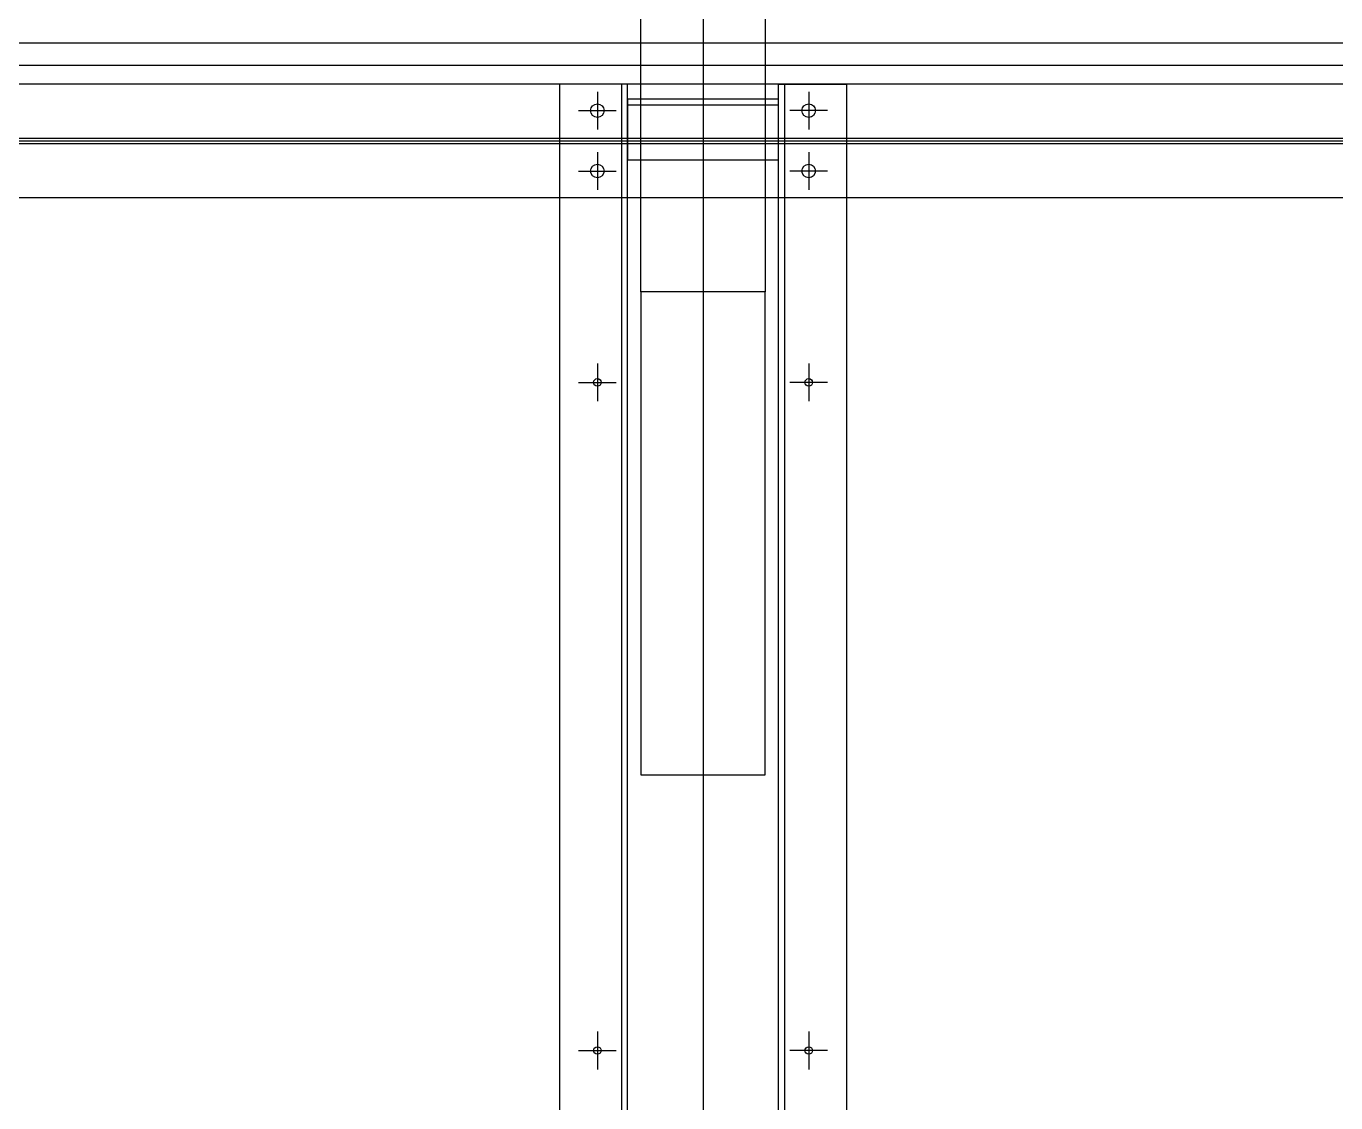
# Model space of a CAD drawing. Header units: millimetres. Extents: x -47382 to 204618, y -51045 to 127155.
# Drawn here: x 137654 to 139389, y 26497 to 27924 of the extents above; entities that cross this region are included whole.
import ezdxf

# ---------------------------------------------------------------- set-up
doc = ezdxf.new("R2010")
doc.units = ezdxf.units.MM
doc.header["$LTSCALE"] = 300
doc.header["$MEASUREMENT"] = 0
doc.layers.get('0').update_dxf_attribs({"linetype": 'CONTINUOUS'})
doc.layers.add('A-DETL-PEN8', color=8, linetype='CONTINUOUS')

# ---------------------------------------------------------------- blocks, each defined once
blk = doc.blocks.new('G$C69974227')
at = {"layer": 'A-DETL-PEN8'}
for p, q in [((3537.8, 3200.4, 51500), (3537.8, 4000.4, 51500)), ((3702.8, 4000.4, 51500), (3702.8, 3200.4, 51500)), ((3620.3, 3585.4, 51500), (3620.3, 415.4, 51500)), ((1120.3, 3530.4, 51500), (6349.3, 3530.4, 51500)), ((3620.3, 3530.4, 51500), (3620.3, 470.4, 51500)), ((1320.3, 3500.4, 51500), (6320.3, 3500.4, 51500)), ((4820.3, 3475.4, 51500), (2420.3, 3475.4, 51500)), ((3520.3, 3475.4, 51500), (3430.3, 3475.4, 51500)), ((3430.3, 3475.4, 51500), (3430.3, 525.4, 51500)), ((3512.3, 3475.4, 51500), (3512.3, 525.4, 51500)), ((3520.3, 525.4, 51500), (3520.3, 3475.4, 51500)), ((3720.3, 3475.4, 51500), (3810.3, 3475.4, 51500)), ((3720.3, 525.4, 51500), (3720.3, 3475.4, 51500)), ((3728.3, 3475.4, 51500), (3728.3, 525.4, 51500)), ((3810.3, 3475.4, 51500), (3810.3, 525.4, 51500)), ((3480.3, 3465.4, 51500), (3480.3, 3415.4, 51500)), ((3520.3, 3455.4, 51500), (3520.3, 3375.4, 51500)), ((3720.3, 3455.4, 51500), (3520.3, 3455.4, 51500)), ((3720.3, 3375.4, 51500), (3720.3, 3455.4, 51500)), ((3760.3, 3465.4, 51500), (3760.3, 3415.4, 51500)), ((3455.3, 3440.4, 51500), (3505.3, 3440.4, 51500)), ((3520.3, 3447.9, 51500), (3720.3, 3447.9, 51500)), ((3785.3, 3440.4, 51500), (3735.3, 3440.4, 51500)), ((2420.3, 3403.9, 51500), (4820.3, 3403.9, 51500)), ((2420.3, 3400.4, 51500), (4820.3, 3400.4, 51500)), ((2420.3, 3396.9, 51500), (4820.3, 3396.9, 51500)), ((3480.3, 3385.4, 51500), (3480.3, 3335.4, 51500)), ((3760.3, 3385.4, 51500), (3760.3, 3335.4, 51500)), ((3520.3, 3375.4, 51500), (3720.3, 3375.4, 51500)), ((3455.3, 3360.4, 51500), (3505.3, 3360.4, 51500)), ((3785.3, 3360.4, 51500), (3735.3, 3360.4, 51500)), ((2420.3, 3325.4, 51500), (4820.3, 3325.4, 51500)), ((3702.8, 3200.4, 51500), (3537.8, 3200.4, 51500)), ((3537.8, 3200.4, 51500), (3537.8, 2560.4, 51500)), ((3702.8, 3200.4, 51500), (3537.8, 3200.4, 51500)), ((3702.8, 2560.4, 51500), (3702.8, 3200.4, 51500)), ((3480.3, 3105.4, 51500), (3480.3, 3055.4, 51500)), ((3760.3, 3105.4, 51500), (3760.3, 3055.4, 51500)), ((3455.3, 3080.4, 51500), (3505.3, 3080.4, 51500)), ((3785.3, 3080.4, 51500), (3735.3, 3080.4, 51500)), ((3537.8, 2560.4, 51500), (3702.8, 2560.4, 51500)), ((3480.3, 2220.4, 51500), (3480.3, 2170.4, 51500)), ((3760.3, 2220.4, 51500), (3760.3, 2170.4, 51500)), ((3455.3, 2195.4, 51500), (3505.3, 2195.4, 51500)), ((3785.3, 2195.4, 51500), (3735.3, 2195.4, 51500))]:
    blk.add_line(p, q, dxfattribs=at)
for centre, radius in [((3480.3, 3440.4, 51500), 9), ((3760.3, 3440.4, 51500), 9), ((3480.3, 3360.4, 51500), 9), ((3760.3, 3360.4, 51500), 9), ((3480.3, 3080.4, 51500), 5), ((3760.3, 3080.4, 51500), 5), ((3480.3, 2195.4, 51500), 5), ((3760.3, 2195.4, 51500), 5)]:
    blk.add_circle(centre, radius, dxfattribs=at)

msp = doc.modelspace()

# ---------------------------------------------------------------- block references
msp.add_blockref('G$C69974227', (134930.2, 24371.4, -103000))

doc.saveas('drawing.dxf')
